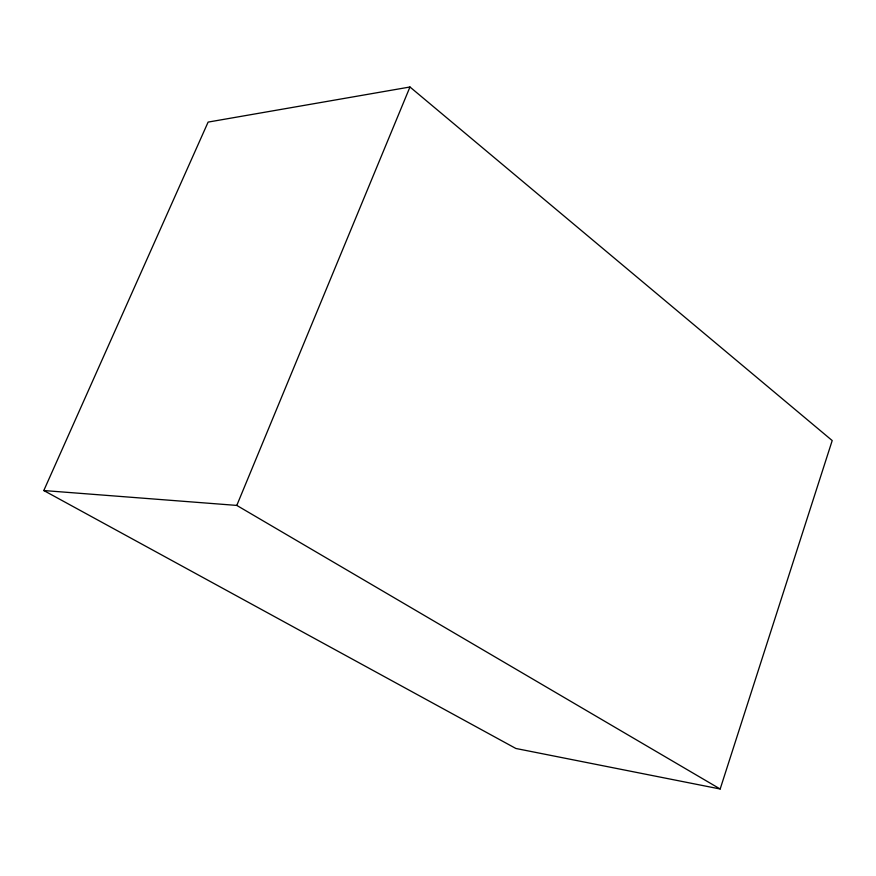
<?xml version="1.0" encoding="UTF-8"?>
<svg xmlns="http://www.w3.org/2000/svg" width="876" height="876" viewBox="0 0 876 876"><rect width="100%" height="100%" fill="white"/><g stroke="black" fill="none" stroke-linecap="round" stroke-linejoin="round"><path stroke-width="1.31" d="M720.171 789.002L832.2 440.562L409.968 86.998L208.116 122.093L43.8 490.538L515.876 748.476L720.171 789.002L236.794 505.419L43.8 490.538M236.794 505.419L409.968 86.998"/></g></svg>
